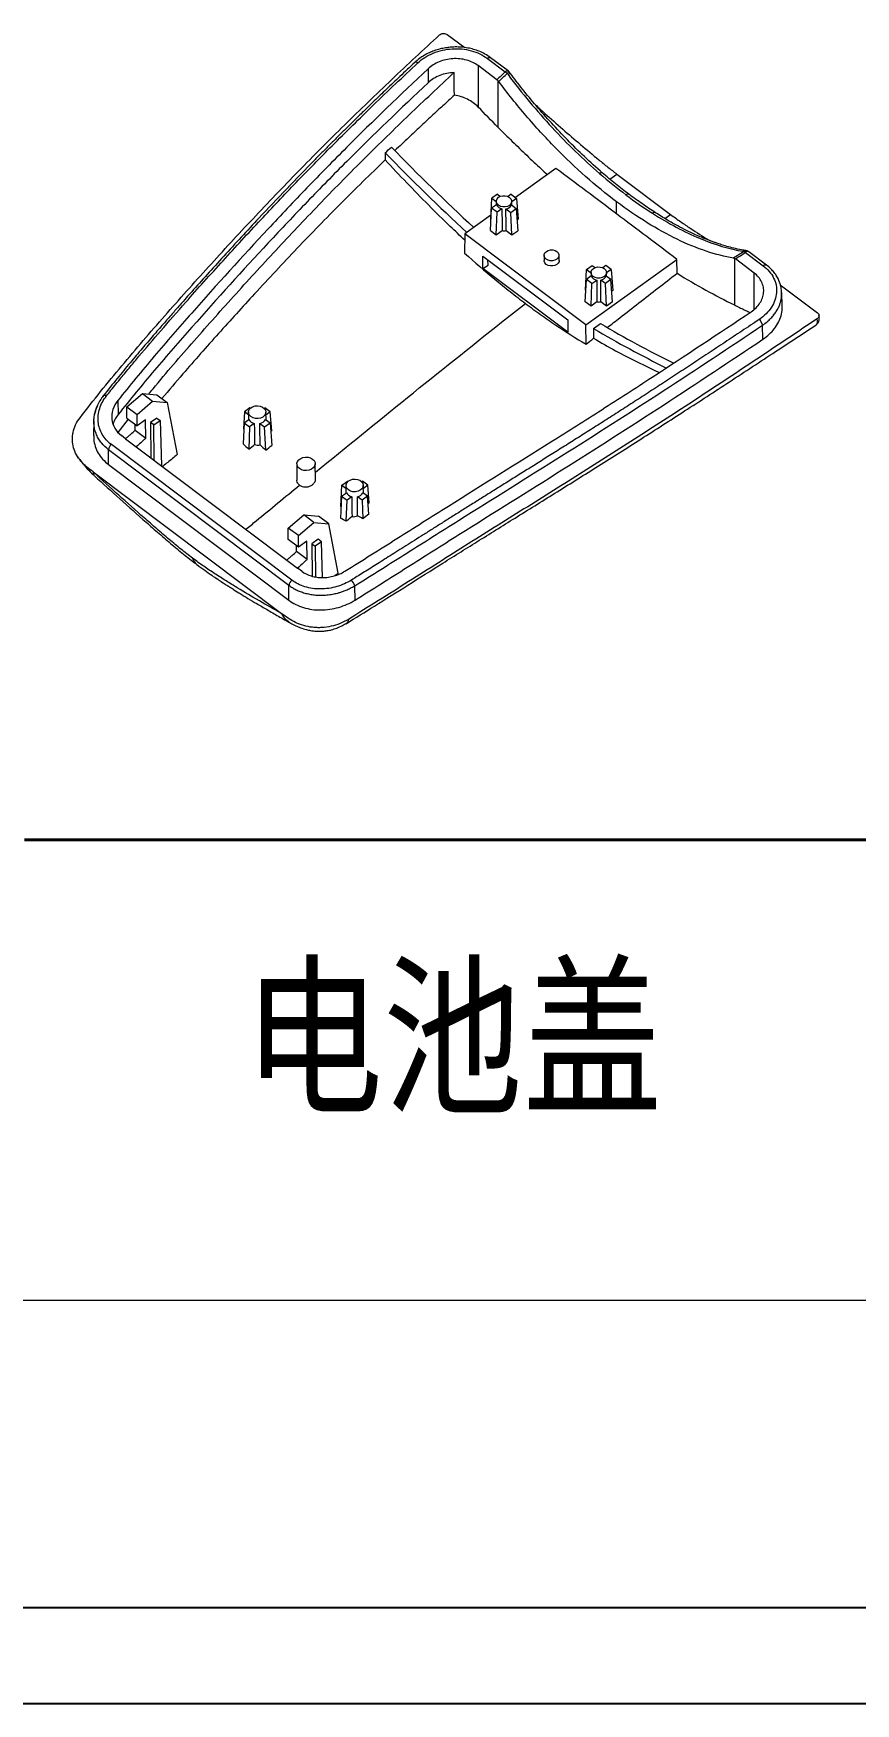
# Model space of a CAD drawing. Header units: inches. Extents: x 1474 to 3696, y 573 to 1061.
# Drawn here: x 3265.2 to 3324.8, y 573 to 694.2 of the extents above; entities that cross this region are included whole.
import ezdxf

# ---------------------------------------------------------------- set-up
doc = ezdxf.new("R2010")
doc.units = ezdxf.units.IN
doc.layers.add('文字', color=81, linetype='Continuous')
doc.layers.add('粗实线', color=7, linetype='Continuous', lineweight=30)
doc.layers.add('细实线', color=3, linetype='Continuous', lineweight=9)
doc.styles.add('宋体', font='', dxfattribs={"width": 0.8, "height": 3.5})
doc.styles.get('宋体').set_extended_font_data('SimSun')

msp = doc.modelspace()

# ---------------------------------------------------------------- linework, layer by layer
at = {"color": 7, "linetype": 'Continuous', "lineweight": 15}
for p, q in [((3295.191, 694.108), (3296.454, 693.159)), ((3298.102, 692.375), (3299.389, 691.407)), ((3299.619, 691.463), (3298.332, 692.43)), ((3293.793, 691.62), (3293.813, 690.615)), ((3298.796, 690.828), (3297.436, 691.851)), ((3297.436, 691.851), (3297.439, 688.84)), ((3299.754, 691.307), (3299.688, 691.395)), ((3298.865, 690.766), (3298.869, 687.38)), ((3290.681, 685.526), (3290.682, 685.008)), ((3303.075, 684.391), (3300.133, 682.273)), ((3307.494, 683.981), (3311.397, 681.046)), ((3298.327, 679.882), (3298.411, 681.5)), ((3298.343, 680.715), (3298.425, 682.227)), ((3298.765, 681.754), (3298.411, 681.5)), ((3298.802, 681.206), (3298.411, 681.5)), ((3298.827, 682.516), (3298.425, 682.227)), ((3298.425, 682.227), (3298.748, 681.985)), ((3298.748, 681.999), (3298.747, 681.741)), ((3299.155, 681.46), (3298.802, 681.206)), ((3298.827, 682.516), (3299.036, 682.359)), ((3299.448, 681.459), (3299.792, 681.2)), ((3299.817, 682.511), (3299.599, 682.354)), ((3299.792, 681.2), (3300.193, 681.489)), ((3299.817, 682.511), (3300.207, 682.217)), ((3299.85, 681.748), (3300.193, 681.489)), ((3299.874, 681.729), (3299.868, 682.01)), ((3300.207, 682.217), (3299.869, 681.974)), ((3300.193, 681.489), (3300.308, 679.871)), ((3300.207, 682.217), (3300.324, 680.704)), ((3307.471, 681.093), (3307.471, 681.977)), ((3298.358, 680.997), (3296.463, 679.633)), ((3298.343, 680.715), (3298.369, 680.695)), ((3298.745, 679.568), (3298.802, 681.206)), ((3299.878, 679.561), (3299.792, 681.2)), ((3300.253, 680.652), (3300.324, 680.704)), ((3296.463, 679.633), (3296.452, 678.25)), ((3305.245, 673.031), (3296.463, 679.633)), ((3298.327, 679.882), (3298.745, 679.568)), ((3298.745, 679.568), (3299.177, 679.878)), ((3299.458, 679.877), (3299.878, 679.561)), ((3299.878, 679.561), (3300.308, 679.871)), ((3297.781, 678.022), (3303.929, 673.401)), ((3297.782, 677.115), (3297.781, 678.022)), ((3298.147, 677.378), (3298.144, 677.75)), ((3302.219, 678.081), (3302.223, 677.702)), ((3303.308, 677.713), (3303.304, 678.092)), ((3305.245, 673.031), (3311.857, 677.789)), ((3311.867, 676.779), (3311.857, 677.789)), ((3316.027, 677.865), (3316.031, 674.478)), ((3317.457, 676.799), (3316.097, 677.822)), ((3316.837, 678.291), (3318.124, 677.323)), ((3316.914, 678.412), (3316.852, 678.422)), ((3318.354, 677.379), (3317.067, 678.346)), ((3297.782, 677.115), (3298.147, 677.378)), ((3303.93, 672.493), (3297.782, 677.115)), ((3305.222, 675.543), (3305.305, 677.056)), ((3305.644, 676.582), (3305.291, 676.328)), ((3305.305, 677.056), (3305.706, 677.345)), ((3305.305, 677.056), (3305.627, 676.814)), ((3305.627, 676.827), (3305.627, 676.57)), ((3305.706, 677.345), (3305.915, 677.188)), ((3306.696, 677.339), (3306.478, 677.182)), ((3307.087, 677.046), (3306.696, 677.339)), ((3307.073, 676.318), (3306.729, 676.576)), ((3306.754, 676.558), (3306.747, 676.839)), ((3307.087, 677.046), (3306.748, 676.802)), ((3307.087, 677.046), (3307.204, 675.532)), ((3305.206, 674.711), (3305.291, 676.328)), ((3305.249, 675.523), (3305.222, 675.543)), ((3305.681, 676.035), (3305.291, 676.328)), ((3305.625, 674.396), (3305.681, 676.035)), ((3305.681, 676.035), (3306.035, 676.289)), ((3306.671, 676.029), (3306.327, 676.287)), ((3307.073, 676.318), (3306.671, 676.029)), ((3306.757, 674.39), (3306.671, 676.029)), ((3307.187, 674.699), (3307.073, 676.318)), ((3307.204, 675.532), (3307.132, 675.481)), ((3319.361, 675.939), (3322.066, 673.905)), ((3319.498, 674.392), (3319.462, 675.387)), ((3305.625, 674.396), (3305.206, 674.711)), ((3306.056, 674.707), (3305.625, 674.396)), ((3306.757, 674.39), (3306.337, 674.705)), ((3307.187, 674.699), (3306.757, 674.39)), ((3303.929, 673.401), (3303.93, 672.493)), ((3305.259, 671.629), (3305.245, 673.031)), ((3305.81, 672.762), (3306.312, 673.123)), ((3318.097, 671.992), (3318.07, 673.011)), ((3305.81, 672.762), (3305.811, 672.061)), ((3271.94, 667.089), (3273.059, 668.047)), ((3273.059, 668.047), (3273.79, 667.497)), ((3273.059, 668.047), (3274.122, 667.956)), ((3271.279, 667.536), (3271.3, 666.52)), ((3271.94, 667.089), (3272.672, 666.539)), ((3271.941, 666.265), (3271.94, 667.089)), ((3272.672, 666.539), (3273.79, 667.497)), ((3273.79, 667.497), (3274.872, 667.392)), ((3274.122, 667.956), (3274.872, 667.392)), ((3274.872, 667.392), (3275.593, 663.616)), ((3280.866, 667.013), (3280.464, 666.724)), ((3280.902, 666.985), (3280.866, 667.013)), ((3281.904, 666.97), (3281.955, 667.006)), ((3282.345, 666.713), (3281.955, 667.006)), ((3269.539, 666.062), (3269.523, 665.006)), ((3271.297, 665.219), (3272.049, 666.184)), ((3271.941, 666.265), (3272.688, 665.703)), ((3272.545, 665.389), (3272.544, 665.812)), ((3272.688, 665.703), (3272.672, 666.539)), ((3273.291, 666.136), (3272.688, 665.703)), ((3273.317, 664.809), (3273.291, 666.136)), ((3274.114, 666.272), (3273.662, 665.947)), ((3273.662, 665.947), (3273.687, 663.382)), ((3273.893, 665.773), (3273.662, 665.947)), ((3273.893, 665.773), (3274.345, 666.098)), ((3273.918, 663.208), (3273.893, 665.773)), ((3274.114, 666.272), (3274.345, 666.098)), ((3274.345, 666.098), (3274.438, 662.817)), ((3280.449, 665.923), (3280.369, 664.409)), ((3280.464, 666.724), (3280.397, 665.487)), ((3280.449, 665.923), (3280.793, 666.171)), ((3280.449, 665.923), (3280.839, 665.63)), ((3280.762, 666.5), (3280.464, 666.724)), ((3280.763, 666.695), (3280.761, 666.148)), ((3280.839, 665.63), (3280.783, 664.004)), ((3281.183, 665.877), (3280.839, 665.63)), ((3281.593, 665.875), (3281.928, 665.623)), ((3281.928, 665.623), (3282.329, 665.912)), ((3282.017, 663.932), (3281.928, 665.623)), ((3281.995, 666.164), (3282.329, 665.912)), ((3282.036, 666.133), (3282.023, 666.708)), ((3282.345, 666.713), (3282.028, 666.485)), ((3282.329, 665.912), (3282.445, 664.281)), ((3282.45, 665.346), (3282.345, 666.713)), ((3271.844, 664.767), (3271.538, 664.997)), ((3271.844, 664.767), (3272.617, 664.187)), ((3272.545, 665.389), (3273.317, 664.809)), ((3280.397, 665.487), (3280.424, 665.46)), ((3282.45, 665.346), (3282.374, 665.285)), ((3270.599, 662.891), (3270.608, 663.971)), ((3283.702, 654.127), (3270.608, 663.971)), ((3283.905, 654.504), (3270.811, 664.347)), ((3272.617, 664.187), (3283.554, 655.965)), ((3269.481, 662.366), (3283.16, 652.082)), ((3269.496, 662.351), (3269.481, 662.366)), ((3270.599, 662.891), (3283.693, 653.047)), ((3284.276, 662.945), (3284.273, 661.765)), ((3285.632, 661.848), (3285.606, 662.959)), ((3287.453, 659.845), (3287.539, 661.405)), ((3287.523, 660.605), (3287.868, 660.852)), ((3287.539, 661.405), (3287.94, 661.694)), ((3287.539, 661.405), (3287.837, 661.181)), ((3287.837, 661.377), (3287.836, 660.83)), ((3287.94, 661.694), (3287.976, 661.667)), ((3289.029, 661.688), (3288.979, 661.652)), ((3289.419, 661.395), (3289.029, 661.688)), ((3289.404, 660.594), (3289.069, 660.846)), ((3289.111, 660.815), (3289.097, 661.39)), ((3289.419, 661.395), (3289.102, 661.167)), ((3289.519, 660.109), (3289.419, 661.395)), ((3287.523, 660.605), (3287.439, 659)), ((3287.483, 659.828), (3287.453, 659.845)), ((3287.523, 660.605), (3287.914, 660.311)), ((3287.861, 658.778), (3287.914, 660.311)), ((3288.258, 660.559), (3287.914, 660.311)), ((3289.002, 660.305), (3288.668, 660.557)), ((3289.404, 660.594), (3289.002, 660.305)), ((3289.002, 660.305), (3289.073, 658.965)), ((3289.495, 659.305), (3289.404, 660.594)), ((3289.519, 660.109), (3289.443, 660.048)), ((3283.65, 658.287), (3284.768, 659.244)), ((3284.382, 657.737), (3285.5, 658.694)), ((3285.5, 658.694), (3284.768, 659.244)), ((3284.768, 659.244), (3285.832, 659.153)), ((3285.5, 658.694), (3286.582, 658.589)), ((3286.582, 658.589), (3285.832, 659.153)), ((3287.263, 655.017), (3286.582, 658.589)), ((3284.382, 657.737), (3283.65, 658.287)), ((3283.651, 657.462), (3283.65, 658.287)), ((3284.398, 656.901), (3283.651, 657.462)), ((3284.398, 656.901), (3284.382, 657.737)), ((3285.001, 657.334), (3284.398, 656.901)), ((3285.026, 656.006), (3285.001, 657.334)), ((3285.824, 657.469), (3285.371, 657.144)), ((3285.371, 657.144), (3285.395, 654.793)), ((3285.371, 657.144), (3285.603, 656.971)), ((3286.054, 657.296), (3285.603, 656.971)), ((3286.054, 657.296), (3285.824, 657.469)), ((3286.128, 654.693), (3286.054, 657.296)), ((3283.554, 655.965), (3284.326, 655.384)), ((3284.254, 656.586), (3284.254, 657.009)), ((3285.026, 656.006), (3284.254, 656.586)), ((3285.603, 656.971), (3285.625, 654.738)), ((3284.633, 655.154), (3284.326, 655.384)), ((3287.039, 654.834), (3287.263, 655.017)), ((3283.693, 653.047), (3283.702, 654.127)), ((3288.495, 653.055), (3288.47, 654.094)), ((3283.16, 652.082), (3283.147, 652.09))]:
    msp.add_line(p, q, dxfattribs=at)
at = {"color": 8, "linetype": 'Continuous', "lineweight": 15}
for p, q in [((3306.99, 683.618), (3307.494, 683.981)), ((3310.988, 680.752), (3311.397, 681.046)), ((3317.46, 674.158), (3317.457, 676.799))]:
    msp.add_line(p, q, dxfattribs=at)
for p, q in [((3035.603, 579.922), (3431.694, 579.922)), ((3024.897, 572.957), (3438.659, 572.957))]:
    msp.add_line(p, q)
at = {"color": 8, "linetype": 'Continuous', "lineweight": 15, "flags": 128}
for points in [[(3298.102, 692.375), (3298.153, 692.409), (3298.203, 692.434), (3298.249, 692.447), (3298.29, 692.447), (3298.324, 692.436), (3298.335, 692.428)], [(3293.051, 692.055), (3293.001, 692.083), (3292.953, 692.101), (3292.91, 692.109), (3292.872, 692.107), (3292.842, 692.095), (3292.831, 692.085)], [(3299.389, 691.407), (3299.44, 691.442), (3299.49, 691.466), (3299.536, 691.479), (3299.577, 691.48), (3299.611, 691.468), (3299.619, 691.463)], [(3306.235, 684.028), (3306.283, 684.059), (3306.328, 684.08), (3306.369, 684.092), (3306.403, 684.093), (3306.43, 684.084), (3306.446, 684.069)], [(3317.067, 678.346), (3317.059, 678.352), (3317.025, 678.363), (3316.984, 678.363), (3316.938, 678.35), (3316.888, 678.326), (3316.837, 678.291)], [(3318.124, 677.323), (3318.175, 677.358), (3318.224, 677.383), (3318.271, 677.395), (3318.312, 677.396), (3318.346, 677.384), (3318.356, 677.377)]]:
    msp.add_lwpolyline(points, dxfattribs=at)
at = {"color": 7, "linetype": 'Continuous', "lineweight": 15, "flags": 128}
for points in [[(3295.705, 689.706), (3295.699, 690.116), (3295.692, 690.527), (3295.686, 690.938), (3295.679, 691.348)], [(3298.906, 681.712), (3298.805, 681.817), (3298.754, 681.939), (3298.756, 682.068), (3298.813, 682.191), (3298.918, 682.294), (3299.061, 682.369), (3299.228, 682.408), (3299.403, 682.407), (3299.569, 682.366), (3299.709, 682.29), (3299.81, 682.185), (3299.862, 682.062), (3299.86, 681.933), (3299.803, 681.811), (3299.698, 681.707), (3299.555, 681.632), (3299.388, 681.594), (3299.212, 681.595), (3299.047, 681.635), (3298.906, 681.712)], [(3299.155, 681.46), (3299.16, 681.079), (3299.166, 680.698), (3299.171, 680.288), (3299.177, 679.878)], [(3299.458, 679.877), (3299.455, 680.272), (3299.453, 680.667), (3299.45, 681.063), (3299.448, 681.459)], [(3303.308, 677.713), (3303.3, 677.642), (3303.245, 677.523), (3303.143, 677.423), (3303.005, 677.35), (3302.842, 677.313), (3302.673, 677.314), (3302.512, 677.353), (3302.376, 677.427), (3302.278, 677.529), (3302.228, 677.648), (3302.223, 677.702)], [(3303.15, 678.367), (3303.248, 678.265), (3303.298, 678.146), (3303.296, 678.021), (3303.241, 677.903), (3303.139, 677.802), (3303.001, 677.73), (3302.838, 677.692), (3302.669, 677.693), (3302.508, 677.733), (3302.372, 677.807), (3302.274, 677.908), (3302.224, 678.027), (3302.227, 678.152), (3302.281, 678.271), (3302.383, 678.371), (3302.522, 678.444), (3302.684, 678.481), (3302.854, 678.48), (3303.014, 678.441), (3303.15, 678.367)], [(3305.786, 676.54), (3305.685, 676.645), (3305.633, 676.768), (3305.635, 676.897), (3305.692, 677.019), (3305.797, 677.123), (3305.94, 677.198), (3306.107, 677.236), (3306.283, 677.235), (3306.448, 677.195), (3306.589, 677.118), (3306.69, 677.013), (3306.741, 676.89), (3306.739, 676.762), (3306.683, 676.639), (3306.578, 676.536), (3306.434, 676.461), (3306.267, 676.422), (3306.092, 676.423), (3305.926, 676.464), (3305.786, 676.54)], [(3306.035, 676.289), (3306.04, 675.907), (3306.045, 675.526), (3306.051, 675.116), (3306.056, 674.707)], [(3306.337, 674.705), (3306.335, 675.1), (3306.332, 675.495), (3306.33, 675.891), (3306.327, 676.287)], [(3270.454, 667.875), (3270.401, 667.898), (3270.351, 667.912), (3270.307, 667.918), (3270.269, 667.915), (3270.24, 667.903), (3270.22, 667.883), (3270.21, 667.855), (3270.211, 667.821)], [(3280.941, 666.373), (3280.832, 666.484), (3280.772, 666.615), (3280.768, 666.753), (3280.819, 666.886), (3280.921, 667.002), (3281.065, 667.092), (3281.238, 667.146), (3281.425, 667.16), (3281.609, 667.134), (3281.774, 667.068), (3281.905, 666.97), (3281.99, 666.847), (3282.023, 666.711), (3281.999, 666.574), (3281.921, 666.448), (3281.797, 666.344), (3281.637, 666.272), (3281.455, 666.237), (3281.267, 666.243), (3281.091, 666.29), (3280.941, 666.373)], [(3281.183, 665.877), (3281.189, 665.446), (3281.195, 665.015), (3281.199, 664.679), (3281.204, 664.344)], [(3281.603, 664.32), (3281.6, 664.764), (3281.598, 665.209), (3281.595, 665.542), (3281.593, 665.875)], [(3284.465, 662.604), (3284.353, 662.716), (3284.29, 662.847), (3284.279, 662.986), (3284.322, 663.122), (3284.415, 663.243), (3284.55, 663.341), (3284.718, 663.407), (3284.903, 663.435), (3285.092, 663.424), (3285.268, 663.375), (3285.418, 663.29), (3285.529, 663.178), (3285.593, 663.048), (3285.604, 662.909), (3285.561, 662.773), (3285.468, 662.651), (3285.332, 662.554), (3285.165, 662.488), (3284.979, 662.459), (3284.791, 662.47), (3284.614, 662.52), (3284.465, 662.604)], [(3288.016, 661.054), (3287.906, 661.166), (3287.847, 661.297), (3287.842, 661.435), (3287.894, 661.568), (3287.996, 661.684), (3288.14, 661.773), (3288.313, 661.828), (3288.5, 661.842), (3288.684, 661.815), (3288.849, 661.75), (3288.98, 661.651), (3289.065, 661.529), (3289.097, 661.393), (3289.074, 661.256), (3288.996, 661.13), (3288.872, 661.026), (3288.711, 660.953), (3288.529, 660.919), (3288.342, 660.925), (3288.165, 660.971), (3288.016, 661.054)], [(3288.258, 660.559), (3288.264, 660.128), (3288.269, 659.697), (3288.273, 659.405), (3288.277, 659.113)], [(3288.677, 659.172), (3288.674, 659.615), (3288.671, 660.058), (3288.669, 660.307), (3288.668, 660.557)]]:
    msp.add_lwpolyline(points, dxfattribs=at)
at = {"color": 7, "linetype": 'Continuous', "lineweight": 15}
for centre, radius, start, end in [((3299.001, 690.787), 0.733, 43.30115, 50.82065), ((3400.786, 792.542), 153.543, 224.18458, 227.27705), ((3401.328, 792.944), 153.6, 224.1584, 227.27668), ((3299.224, 681.958), 0.502, 203.95534, 262.17669), ((3299.382, 681.974), 0.52, 277.33088, 334.13971), ((3299.322, 680.65), 0.785, 259.37711, 279.97042), ((3316.527, 677.969), 0.447, 46.03565, 55.61972), ((3306.103, 676.786), 0.502, 203.95534, 262.17669), ((3306.261, 676.803), 0.52, 277.33088, 334.13971), ((3306.201, 675.478), 0.785, 259.37711, 279.97042), ((3347.886, 743.733), 81.94, 239.51108, 243.73455), ((3317.304, 672.847), 0.783, 12.11709, 47.9867), ((3347.761, 744.069), 82.732, 239.53101, 243.69715), ((3281.297, 666.434), 0.568, 207.62103, 258.511), ((3281.482, 666.454), 0.589, 280.91561, 330.55498), ((3271.185, 663.903), 0.58, 130.06944, 173.32667), ((3288.371, 661.116), 0.568, 207.62103, 258.511), ((3288.556, 661.135), 0.589, 280.91561, 330.55498), ((3284.279, 654.06), 0.58, 130.06944, 173.32667), ((3287.342, 653.728), 1.186, 18.00679, 41.166)]:
    msp.add_arc(centre, radius, start, end, dxfattribs=at)
at = {"color": 8, "linetype": 'Continuous', "lineweight": 15}
for centre, radius, start, end in [((3310.22, 680.985), 0.205, 66.74319, 132.62494), ((3269.763, 662.285), 0.275, 166.09941, 228.40597), ((3284.783, 652.987), 1.866, 208.73413, 239.85957)]:
    msp.add_arc(centre, radius, start, end, dxfattribs=at)
at = {"color": 7, "linetype": 'Continuous', "lineweight": 15}
for points, knots in [([(3268.535, 666.298), (3269.517, 667.577), (3270.53, 668.827), (3272.591, 671.287), (3273.638, 672.497), (3275.743, 674.892), (3276.802, 676.077), (3278.934, 678.424), (3280.008, 679.587), (3282.175, 681.896), (3283.269, 683.041), (3285.483, 685.308), (3286.603, 686.43), (3288.864, 688.65), (3290.006, 689.749), (3292.306, 691.926), (3293.463, 693.006), (3294.627, 694.076)], [0, 0, 0, 0, 0.125, 0.125, 0.25, 0.25, 0.375, 0.375, 0.5, 0.5, 0.625, 0.625, 0.75, 0.75, 0.875, 0.875, 1, 1, 1, 1]), ([(3294.627, 694.076), (3294.697, 694.14), (3294.8, 694.179), (3295.01, 694.191), (3295.117, 694.164), (3295.191, 694.108)], [0, 0, 0, 0, 0.5, 0.5, 1, 1, 1, 1]), ([(3298.335, 692.428), (3298.203, 692.519), (3297.948, 692.695), (3297.524, 692.893), (3297.108, 693.037), (3296.669, 693.14), (3296.222, 693.198), (3295.785, 693.211), (3295.403, 693.191), (3295.037, 693.143), (3294.649, 693.063), (3294.258, 692.944), (3293.878, 692.789), (3293.521, 692.604), (3293.16, 692.373), (3292.944, 692.185), (3292.832, 692.087)], [0, 0, 0, 0, 0.0871486, 0.1680411, 0.2427132, 0.3112563, 0.3930652, 0.4640188, 0.524196, 0.5791412, 0.643263, 0.7173356, 0.7794875, 0.8472747, 0.9207783, 1, 1, 1, 1]), ([(3293.051, 692.055), (3293.36, 692.345), (3293.744, 692.586), (3294.597, 692.935), (3295.067, 693.042), (3296.014, 693.101), (3296.491, 693.055), (3297.37, 692.815), (3297.772, 692.623), (3298.102, 692.375)], [0, 0, 0, 0, 0.25, 0.25, 0.5, 0.5, 0.75, 0.75, 1, 1, 1, 1]), ([(3297.436, 691.851), (3297.315, 691.941), (3297.184, 692.02), (3296.901, 692.155), (3296.748, 692.212), (3296.431, 692.298), (3296.268, 692.328), (3295.931, 692.361), (3295.758, 692.364), (3295.418, 692.342), (3295.248, 692.318), (3294.915, 692.242), (3294.755, 692.192), (3294.447, 692.066), (3294.299, 691.991), (3294.029, 691.82), (3293.905, 691.725), (3293.793, 691.62)], [0, 0, 0, 0, 0.125, 0.125, 0.25, 0.25, 0.375, 0.375, 0.5, 0.5, 0.625, 0.625, 0.75, 0.75, 0.875, 0.875, 1, 1, 1, 1]), ([(3292.831, 692.085), (3292.469, 691.745), (3291.778, 691.096), (3290.796, 690.161), (3289.916, 689.317), (3289.138, 688.562), (3288.459, 687.899), (3287.85, 687.298), (3287.28, 686.733), (3286.716, 686.17), (3286.154, 685.604), (3285.09, 684.525), (3283.535, 682.922), (3281.757, 681.041), (3280.235, 679.403), (3278.983, 678.038), (3277.785, 676.717), (3276.881, 675.708), (3276.222, 674.967), (3275.748, 674.432), (3275.19, 673.798), (3274.546, 673.061), (3273.823, 672.227), (3273.023, 671.294), (3272.15, 670.259), (3271.204, 669.116), (3270.559, 668.308), (3270.223, 667.887)], [0, 0, 0, 0, 0.0451232, 0.0861424, 0.1230572, 0.1558662, 0.1845687, 0.2091648, 0.2335473, 0.2573866, 0.2815205, 0.3059491, 0.3949806, 0.484352, 0.5412233, 0.598083, 0.6525949, 0.7030177, 0.7207606, 0.7422108, 0.7676317, 0.7970242, 0.8303899, 0.8670314, 0.907512, 0.951834, 1, 1, 1, 1]), ([(3270.454, 667.875), (3270.564, 668.013), (3270.912, 668.45), (3271.485, 669.156), (3272.163, 669.977), (3273.118, 671.117), (3274.457, 672.684), (3276.489, 675.003), (3278.912, 677.701), (3281.578, 680.594), (3284.215, 683.378), (3286.45, 685.658), (3288.324, 687.52), (3289.854, 689.014), (3291.424, 690.523), (3292.509, 691.544), (3293.051, 692.055)], [0, 0, 0, 0, 0.0157142, 0.0500266, 0.0814258, 0.1111735, 0.183431, 0.2667932, 0.3894824, 0.5121388, 0.6245285, 0.7380655, 0.8021486, 0.8645274, 0.9322645, 1, 1, 1, 1]), ([(3293.793, 691.62), (3291.794, 689.746), (3289.817, 687.843), (3286.909, 684.935), (3285.95, 683.957), (3284.048, 681.984), (3283.107, 680.988), (3280.305, 677.983), (3278.463, 675.953), (3275.728, 672.852), (3274.821, 671.81), (3273.028, 669.698), (3272.143, 668.627), (3271.279, 667.536)], [0, 0, 0, 0, 0.25, 0.25, 0.375, 0.375, 0.5, 0.5, 0.75, 0.75, 0.875, 0.875, 1, 1, 1, 1]), ([(3273.523, 668.007), (3273.628, 668.136), (3274.704, 669.457), (3276.818, 671.895), (3279.856, 675.306), (3282.928, 678.659), (3286.037, 681.944), (3289.203, 685.151), (3292.412, 688.284), (3294.59, 690.327), (3295.679, 691.348)], [0, 0, 0, 0, 0.015289, 0.1568656, 0.29845, 0.4400005, 0.5815495, 0.721027, 0.8605166, 1, 1, 1, 1]), ([(3295.679, 691.348), (3295.501, 691.341), (3295.326, 691.32), (3294.983, 691.249), (3294.813, 691.199), (3294.493, 691.073), (3294.342, 690.998), (3294.059, 690.823), (3293.929, 690.724), (3293.813, 690.615)], [0, 0, 0, 0, 0.25, 0.25, 0.5, 0.5, 0.75, 0.75, 1, 1, 1, 1]), ([(3299.599, 691.204), (3300.608, 689.858), (3301.684, 688.568), (3303.913, 686.158), (3305.065, 685.036), (3306.235, 684.028)], [0, 0, 0, 0, 0.5, 0.5, 1, 1, 1, 1]), ([(3299.686, 691.394), (3299.674, 691.41), (3299.655, 691.436), (3299.628, 691.454), (3299.618, 691.461)], [0, 0, 0, 0, 0.6209071, 1, 1, 1, 1]), ([(3306.439, 684.077), (3306.005, 684.462), (3305.152, 685.217), (3303.92, 686.433), (3302.758, 687.661), (3301.671, 688.897), (3300.67, 690.107), (3300.051, 690.919), (3299.754, 691.308)], [0, 0, 0, 0, 0.18506883, 0.36321255, 0.53440431, 0.69862114, 0.85586088, 1, 1, 1, 1]), ([(3293.813, 690.615), (3291.814, 688.741), (3289.837, 686.837), (3286.929, 683.929), (3285.97, 682.95), (3284.068, 680.976), (3283.127, 679.981), (3280.325, 676.974), (3278.483, 674.943), (3275.749, 671.841), (3274.842, 670.798), (3273.049, 668.684), (3272.164, 667.613), (3271.3, 666.52)], [0, 0, 0, 0, 0.25, 0.25, 0.375, 0.375, 0.5, 0.5, 0.75, 0.75, 0.875, 0.875, 1, 1, 1, 1]), ([(3307.471, 681.977), (3306.721, 682.54), (3305.975, 683.15), (3304.489, 684.464), (3303.755, 685.162), (3302.309, 686.639), (3301.604, 687.41), (3300.234, 689.008), (3299.57, 689.837), (3298.925, 690.696)], [0, 0, 0, 0, 0.25, 0.25, 0.5, 0.5, 0.75, 0.75, 1, 1, 1, 1]), ([(3295.705, 689.706), (3295.428, 689.452), (3294.873, 688.945), (3294.044, 688.179), (3293.218, 687.41), (3292.331, 686.58), (3291.723, 686.001), (3291.389, 685.683)], [0, 0, 0, 0, 0.1912842, 0.3825707, 0.5738646, 0.7651612, 1, 1, 1, 1]), ([(3297.439, 688.84), (3297.326, 688.955), (3297.204, 689.061), (3296.942, 689.253), (3296.8, 689.34), (3296.503, 689.489), (3296.35, 689.55), (3296.034, 689.648), (3295.87, 689.684), (3295.705, 689.706)], [0, 0, 0, 0, 0.25, 0.25, 0.5, 0.5, 0.75, 0.75, 1, 1, 1, 1]), ([(3301.596, 688.999), (3301.82, 688.795), (3302.474, 688.198), (3303.568, 687.237), (3304.877, 686.115), (3305.973, 685.193), (3306.852, 684.473), (3307.28, 684.145), (3307.494, 683.981)], [0, 0, 0, 0, 0.1133306, 0.3316288, 0.5510603, 0.7741287, 0.8871415, 1, 1, 1, 1]), ([(3298.869, 687.38), (3299.215, 687.035), (3299.908, 686.347), (3300.954, 685.338), (3301.804, 684.535), (3302.307, 684.082), (3302.457, 683.946)], [0, 0, 0, 0, 0.2915755, 0.5833074, 0.8756855, 1, 1, 1, 1]), ([(3290.682, 685.008), (3289.602, 683.957), (3287.441, 681.854), (3284.288, 678.603), (3281.341, 675.45), (3278.581, 672.405), (3276.335, 669.884), (3274.985, 668.283), (3274.481, 667.686)], [0, 0, 0, 0, 0.1915117, 0.3830543, 0.5746005, 0.7384422, 0.902281, 1, 1, 1, 1]), ([(3296.46, 679.191), (3296.108, 679.516), (3295.222, 680.337), (3293.819, 681.735), (3292.244, 683.349), (3291.203, 684.455), (3290.682, 685.008)], [0, 0, 0, 0, 0.17911125, 0.45171365, 0.72573207, 1, 1, 1, 1]), ([(3308.376, 682.515), (3308.053, 682.763), (3307.406, 683.257), (3306.762, 683.804), (3306.439, 684.077)], [0, 0, 0, 0, 0.4999415, 1, 1, 1, 1]), ([(3315.969, 677.884), (3315.332, 677.988), (3314.671, 678.154), (3313.302, 678.61), (3312.599, 678.898), (3311.16, 679.591), (3310.432, 679.994), (3308.962, 680.905), (3308.22, 681.414), (3307.471, 681.977)], [0, 0, 0, 0, 0.25, 0.25, 0.5, 0.5, 0.75, 0.75, 1, 1, 1, 1]), ([(3310.301, 681.174), (3309.985, 681.381), (3309.345, 681.8), (3308.701, 682.276), (3308.376, 682.515)], [0, 0, 0, 0, 0.4956311, 1, 1, 1, 1]), ([(3310.081, 681.136), (3311.244, 680.391), (3312.394, 679.782), (3314.605, 678.855), (3315.668, 678.537), (3316.665, 678.375)], [0, 0, 0, 0, 0.5, 0.5, 1, 1, 1, 1]), ([(3316.849, 678.424), (3316.653, 678.458), (3316.279, 678.525), (3315.745, 678.656), (3315.289, 678.786), (3314.93, 678.901), (3314.649, 678.997), (3314.409, 679.083), (3314.169, 679.174), (3313.876, 679.29), (3313.518, 679.44), (3313.068, 679.641), (3312.528, 679.9), (3311.883, 680.235), (3311.13, 680.656), (3310.589, 680.994), (3310.301, 681.174)], [0, 0, 0, 0, 0.0991883, 0.1883822, 0.2613643, 0.31812, 0.3586418, 0.3928381, 0.4298289, 0.4696151, 0.5270134, 0.592472, 0.6723795, 0.7669343, 0.8761418, 1, 1, 1, 1]), ([(3311.397, 681.046), (3311.645, 680.864), (3312.143, 680.5), (3313.07, 679.887), (3313.773, 679.431), (3314.224, 679.158), (3314.242, 679.147)], [0, 0, 0, 0, 0.24181848, 0.48416295, 0.97988167, 1, 1, 1, 1]), ([(3296.452, 678.25), (3297.181, 677.585), (3297.913, 676.953), (3299.014, 676.041), (3299.382, 675.743), (3300.118, 675.158), (3300.487, 674.872), (3300.856, 674.594)], [0, 0, 0, 0, 0.5, 0.5, 0.75, 0.75, 1, 1, 1, 1]), ([(3317.067, 678.344), (3317.065, 678.347), (3317.035, 678.377), (3316.979, 678.4), (3316.927, 678.407), (3316.914, 678.409)], [0, 0, 0, 0, 0.0650774, 0.7619015, 1, 1, 1, 1]), ([(3306.811, 672.843), (3307.114, 673.08), (3307.877, 673.677), (3309.101, 674.631), (3310.484, 675.707), (3311.406, 676.421), (3311.867, 676.779)], [0, 0, 0, 0, 0.1796558, 0.453101, 0.7265496, 1, 1, 1, 1]), ([(3311.867, 676.779), (3312.571, 676.347), (3313.27, 675.942), (3314.657, 675.18), (3315.345, 674.822), (3316.031, 674.478)], [0, 0, 0, 0, 0.5, 0.5, 1, 1, 1, 1]), ([(3317.245, 673.99), (3317.379, 674.079), (3317.499, 674.177), (3317.713, 674.389), (3317.807, 674.504), (3317.963, 674.744), (3318.024, 674.869), (3318.114, 675.126), (3318.142, 675.259), (3318.162, 675.521), (3318.155, 675.652), (3318.104, 675.912), (3318.061, 676.037), (3317.943, 676.278), (3317.866, 676.395), (3317.683, 676.61), (3317.578, 676.709), (3317.457, 676.799)], [0, 0, 0, 0, 0.125, 0.125, 0.25, 0.25, 0.375, 0.375, 0.5, 0.5, 0.625, 0.625, 0.75, 0.75, 0.875, 0.875, 1, 1, 1, 1]), ([(3318.124, 677.323), (3318.455, 677.075), (3318.713, 676.77), (3319.044, 676.1), (3319.115, 675.735), (3319.059, 675.005), (3318.932, 674.642), (3318.5, 673.976), (3318.196, 673.674), (3317.829, 673.429)], [0, 0, 0, 0, 0.25, 0.25, 0.5, 0.5, 0.75, 0.75, 1, 1, 1, 1]), ([(3319.455, 675.378), (3319.449, 675.499), (3319.431, 675.803), (3319.303, 676.191), (3319.12, 676.55), (3318.924, 676.834), (3318.674, 677.119), (3318.465, 677.289), (3318.356, 677.377)], [0, 0, 0, 0, 0.156918, 0.3947526, 0.5300722, 0.6760271, 0.8327539, 1, 1, 1, 1]), ([(3300.856, 674.594), (3301.225, 674.317), (3301.594, 674.049), (3302.33, 673.527), (3302.697, 673.272), (3303.798, 672.529), (3304.53, 672.061), (3305.259, 671.629)], [0, 0, 0, 0, 0.25, 0.25, 0.5, 0.5, 1, 1, 1, 1]), ([(3316.031, 674.478), (3316.15, 674.419), (3316.389, 674.302), (3316.747, 674.129), (3317.003, 674.005), (3317.14, 673.94), (3317.158, 673.932)], [0, 0, 0, 0, 0.317151, 0.6343136, 0.9515043, 1, 1, 1, 1]), ([(3318.097, 671.992), (3318.256, 672.109), (3318.574, 672.342), (3318.952, 672.76), (3319.244, 673.215), (3319.428, 673.697), (3319.508, 674.097), (3319.49, 674.329), (3319.484, 674.398)], [0, 0, 0, 0, 0.1843143, 0.3686334, 0.5535474, 0.7384605, 0.9228297, 1, 1, 1, 1]), ([(3287.754, 655.151), (3289.022, 655.938), (3290.279, 656.73), (3292.781, 658.31), (3294.027, 659.098), (3297.763, 661.446), (3300.249, 662.991), (3303.952, 665.319), (3305.182, 666.097), (3307.629, 667.661), (3308.846, 668.446), (3312.476, 670.811), (3314.868, 672.401), (3317.245, 673.99)], [0, 0, 0, 0, 0.125, 0.125, 0.25, 0.25, 0.5, 0.5, 0.625, 0.625, 0.75, 0.75, 1, 1, 1, 1]), ([(3287.849, 651.344), (3288.534, 651.769), (3290.037, 652.7), (3292.369, 654.169), (3294.902, 655.763), (3297.554, 657.423), (3300.326, 659.15), (3303.214, 660.948), (3306.205, 662.821), (3309.29, 664.774), (3312.46, 666.809), (3315.715, 668.928), (3318.898, 671.02), (3320.987, 672.397), (3321.968, 673.044)], [0, 0, 0, 0, 0.05810377, 0.12743698, 0.2001047, 0.27621099, 0.35592501, 0.43931289, 0.52638934, 0.61711916, 0.71140215, 0.80918363, 0.91035888, 1, 1, 1, 1]), ([(3322.035, 673.471), (3320.667, 672.555), (3319.294, 671.637), (3316.538, 669.802), (3315.155, 668.884), (3312.372, 667.054), (3310.973, 666.143), (3308.157, 664.33), (3306.74, 663.428), (3303.892, 661.631), (3302.461, 660.735), (3299.592, 658.941), (3298.154, 658.042), (3295.275, 656.23), (3293.835, 655.316), (3290.94, 653.485), (3289.484, 652.567), (3288.011, 651.657)], [0, 0, 0, 0, 0.125, 0.125, 0.25, 0.25, 0.375, 0.375, 0.5, 0.5, 0.625, 0.625, 0.75, 0.75, 0.875, 0.875, 1, 1, 1, 1]), ([(3317.829, 673.429), (3317.409, 673.148), (3316.577, 672.593), (3315.339, 671.768), (3314.124, 670.961), (3312.931, 670.173), (3311.761, 669.404), (3310.613, 668.654), (3309.488, 667.923), (3308.385, 667.211), (3307.306, 666.518), (3306.25, 665.843), (3305.218, 665.187), (3304.21, 664.55), (3303.227, 663.931), (3302.269, 663.329), (3301.336, 662.744), (3300.429, 662.177), (3299.548, 661.626), (3298.693, 661.091), (3297.865, 660.572), (3297.063, 660.07), (3296.288, 659.583), (3295.54, 659.112), (3294.819, 658.658), (3294.124, 658.219), (3293.456, 657.797), (3292.815, 657.391), (3292.201, 657.002), (3291.613, 656.631), (3291.052, 656.276), (3290.517, 655.939), (3290.009, 655.619), (3289.528, 655.316), (3289.073, 655.032), (3288.645, 654.764), (3288.369, 654.592), (3288.235, 654.509)], [0, 0, 0, 0, 0.0439913, 0.0870734, 0.1292464, 0.170511, 0.2108673, 0.2503155, 0.288856, 0.3264892, 0.3632151, 0.3990343, 0.433947, 0.4679534, 0.5010532, 0.5332482, 0.5645388, 0.5949247, 0.6244062, 0.6529824, 0.6806531, 0.7074179, 0.7332767, 0.758229, 0.7822742, 0.8054123, 0.8276426, 0.8489645, 0.8693782, 0.8888837, 0.9074813, 0.9251708, 0.9419523, 0.9578261, 0.9727919, 0.9868499, 1, 1, 1, 1]), ([(3288.47, 654.094), (3289.743, 654.885), (3291.004, 655.681), (3293.516, 657.268), (3294.766, 658.06), (3298.514, 660.417), (3301.009, 661.968), (3305.965, 665.085), (3308.423, 666.654), (3313.283, 669.82), (3315.685, 671.417), (3318.07, 673.011)], [0, 0, 0, 0, 0.125, 0.125, 0.25, 0.25, 0.5, 0.5, 0.75, 0.75, 1, 1, 1, 1]), ([(3322.009, 673.089), (3322.03, 673.105), (3322.103, 673.16), (3322.175, 673.324), (3322.21, 673.538), (3322.174, 673.689), (3322.16, 673.75)], [0, 0, 0, 0, 0.1312085, 0.4591226, 0.785464, 1, 1, 1, 1]), ([(3322.066, 673.905), (3322.141, 673.849), (3322.178, 673.768), (3322.166, 673.607), (3322.117, 673.526), (3322.035, 673.471)], [0, 0, 0, 0, 0.5, 0.5, 1, 1, 1, 1]), ([(3288.495, 653.055), (3289.767, 653.848), (3291.029, 654.645), (3293.54, 656.236), (3294.791, 657.029), (3298.541, 659.391), (3301.037, 660.944), (3305.994, 664.063), (3308.451, 665.632), (3313.309, 668.798), (3315.71, 670.395), (3318.097, 671.992)], [0, 0, 0, 0, 0.125, 0.125, 0.25, 0.25, 0.5, 0.5, 0.75, 0.75, 1, 1, 1, 1]), ([(3305.811, 672.061), (3306.342, 671.753), (3307.407, 671.137), (3308.983, 670.337), (3310.04, 669.824), (3310.567, 669.589), (3310.577, 669.585)], [0, 0, 0, 0, 0.3302098, 0.6613216, 0.9941534, 1, 1, 1, 1]), ([(3270.223, 667.887), (3270.099, 667.712), (3269.85, 667.362), (3269.637, 666.785), (3269.535, 666.384), (3269.545, 666.185), (3269.545, 666.182)], [0, 0, 0, 0, 0.3304922, 0.6620619, 0.9946068, 1, 1, 1, 1]), ([(3270.811, 664.347), (3270.535, 664.555), (3270.309, 664.807), (3269.983, 665.369), (3269.884, 665.679), (3269.821, 666.317), (3269.859, 666.646), (3270.064, 667.284), (3270.231, 667.593), (3270.454, 667.875)], [0, 0, 0, 0, 0.25, 0.25, 0.5, 0.5, 0.75, 0.75, 1, 1, 1, 1]), ([(3271.279, 667.536), (3271.117, 667.331), (3270.998, 667.113), (3270.849, 666.649), (3270.823, 666.417), (3270.869, 665.953), (3270.94, 665.734), (3271.177, 665.326), (3271.337, 665.149), (3271.538, 664.997)], [0, 0, 0, 0, 0.25, 0.25, 0.5, 0.5, 0.75, 0.75, 1, 1, 1, 1]), ([(3269.481, 662.366), (3269.321, 662.486), (3269.163, 662.607), (3268.865, 662.864), (3268.724, 663.001), (3268.477, 663.289), (3268.368, 663.442), (3268.187, 663.768), (3268.114, 663.942), (3268.014, 664.297), (3267.985, 664.479), (3267.976, 664.759), (3267.978, 664.854), (3267.995, 665.041), (3268.01, 665.135), (3268.069, 665.413), (3268.131, 665.598), (3268.301, 665.959), (3268.407, 666.133), (3268.535, 666.298)], [0, 0, 0, 0, 0.125, 0.125, 0.25, 0.25, 0.375, 0.375, 0.5, 0.5, 0.625, 0.625, 0.6875, 0.6875, 0.75, 0.75, 0.875, 0.875, 1, 1, 1, 1]), ([(3269.545, 666.062), (3269.542, 666.095), (3269.54, 666.135), (3269.544, 666.175), (3269.544, 666.181)], [0, 0, 0, 0, 0.84128679, 1, 1, 1, 1]), ([(3271.3, 666.52), (3271.228, 666.419), (3271.083, 666.213), (3270.967, 665.969), (3270.939, 665.832), (3270.935, 665.811)], [0, 0, 0, 0, 0.451943, 0.9168446, 1, 1, 1, 1]), ([(3269.537, 665.013), (3269.533, 664.918), (3269.522, 664.646), (3269.625, 664.21), (3269.836, 663.719), (3270.157, 663.266), (3270.452, 663.016), (3270.599, 662.891)], [0, 0, 0, 0, 0.1169584, 0.3339864, 0.550993, 0.7755035, 1, 1, 1, 1]), ([(3271.844, 664.767), (3271.907, 664.823), (3271.97, 664.879), (3272.033, 664.935), (3272.096, 664.991), (3272.158, 665.046), (3272.221, 665.102), (3272.329, 665.198), (3272.437, 665.294), (3272.545, 665.389)], [0, 0, 0, 0, 0.0003816722, 0.0003816722, 0.0003816722, 0.0007633444, 0.0007633444, 0.0007633444, 0.0014190171, 0.0014190171, 0.0014190171, 0.0014190171]), ([(3273.317, 664.809), (3273.254, 664.753), (3273.191, 664.697), (3273.128, 664.642), (3273.066, 664.586), (3273.003, 664.53), (3272.94, 664.474), (3272.832, 664.379), (3272.725, 664.283), (3272.617, 664.187)], [0, 0, 0, 0, 0.0003816722, 0.0003816722, 0.0003816722, 0.0007633444, 0.0007633444, 0.0007633444, 0.0014190171, 0.0014190171, 0.0014190171, 0.0014190171]), ([(3268.372, 663.451), (3268.377, 663.443), (3268.397, 663.412), (3268.424, 663.378), (3268.444, 663.354)], [0, 0, 0, 0, 0.2578845, 1, 1, 1, 1]), ([(3268.512, 663.265), (3268.592, 663.158), (3268.79, 662.894), (3269.163, 662.479), (3269.448, 662.207), (3269.589, 662.072)], [0, 0, 0, 0, 0.2557396, 0.6319741, 1, 1, 1, 1]), ([(3275.593, 663.616), (3275.479, 663.523), (3275.25, 663.336), (3274.907, 663.055), (3274.668, 662.858), (3274.543, 662.756), (3274.532, 662.747)], [0, 0, 0, 0, 0.3232085, 0.6464187, 0.969634, 1, 1, 1, 1]), ([(3276.699, 656.104), (3276.42, 656.314), (3276.14, 656.531), (3275.583, 656.977), (3275.303, 657.209), (3274.712, 657.71), (3274.404, 657.974), (3273.795, 658.5), (3273.492, 658.764), (3272.581, 659.565), (3271.966, 660.114), (3270.734, 661.224), (3270.117, 661.785), (3269.496, 662.351)], [0, 0, 0, 0, 0.125, 0.125, 0.25, 0.25, 0.375, 0.375, 0.5, 0.5, 0.75, 0.75, 1, 1, 1, 1]), ([(3269.581, 662.08), (3270.198, 661.519), (3271.447, 660.382), (3273.013, 658.983), (3274.277, 657.883), (3275.222, 657.072), (3276.149, 656.301), (3276.747, 655.846), (3277.039, 655.624)], [0, 0, 0, 0, 0.2475283, 0.5009319, 0.6275841, 0.7542298, 0.8800811, 1, 1, 1, 1]), ([(3284.466, 661.399), (3284.419, 661.443), (3284.326, 661.532), (3284.269, 661.667), (3284.279, 661.746), (3284.281, 661.765)], [0, 0, 0, 0, 0.4325084, 0.8649464, 1, 1, 1, 1]), ([(3284.466, 661.399), (3284.524, 661.364), (3284.641, 661.293), (3284.864, 661.257), (3285.095, 661.279), (3285.31, 661.36), (3285.489, 661.49), (3285.598, 661.653), (3285.644, 661.781), (3285.63, 661.843), (3285.629, 661.848)], [0, 0, 0, 0, 0.1398551, 0.2796874, 0.4201756, 0.5618539, 0.7042606, 0.8466165, 0.9884136, 1, 1, 1, 1]), ([(3283.147, 652.09), (3282.617, 652.389), (3282.087, 652.689), (3281.022, 653.307), (3280.487, 653.621), (3279.681, 654.111), (3279.411, 654.278), (3278.864, 654.622), (3278.586, 654.798), (3278.046, 655.148), (3277.785, 655.321), (3277.253, 655.694), (3276.979, 655.894), (3276.699, 656.104)], [0, 0, 0, 0, 0.25, 0.25, 0.5, 0.5, 0.625, 0.625, 0.75, 0.75, 0.875, 0.875, 1, 1, 1, 1]), ([(3283.554, 655.965), (3283.617, 656.02), (3283.68, 656.076), (3283.742, 656.132), (3283.805, 656.188), (3283.868, 656.244), (3283.931, 656.299), (3284.039, 656.395), (3284.146, 656.491), (3284.254, 656.586)], [0, 0, 0, 0, 0.0003816722, 0.0003816722, 0.0003816722, 0.0007633444, 0.0007633444, 0.0007633444, 0.0014190171, 0.0014190171, 0.0014190171, 0.0014190171]), ([(3285.026, 656.006), (3284.963, 655.951), (3284.901, 655.895), (3284.838, 655.839), (3284.775, 655.783), (3284.712, 655.728), (3284.65, 655.672), (3284.542, 655.576), (3284.434, 655.48), (3284.326, 655.384)], [0, 0, 0, 0, 0.0003816722, 0.0003816722, 0.0003816722, 0.0007633444, 0.0007633444, 0.0007633444, 0.0014190171, 0.0014190171, 0.0014190171, 0.0014190171]), ([(3277.025, 655.633), (3277.213, 655.493), (3277.575, 655.223), (3278.076, 654.87), (3278.503, 654.582), (3278.845, 654.359), (3279.128, 654.177), (3279.405, 654), (3279.752, 653.782), (3280.201, 653.502), (3280.758, 653.163), (3281.404, 652.777), (3282.14, 652.346), (3282.963, 651.872), (3283.539, 651.547), (3283.842, 651.375)], [0, 0, 0, 0, 0.0756136, 0.146085, 0.20556, 0.2540286, 0.2913287, 0.3278808, 0.374974, 0.4432635, 0.5259325, 0.6229562, 0.7343105, 0.860004, 1, 1, 1, 1]), ([(3284.633, 655.154), (3284.834, 655.003), (3285.065, 654.887), (3285.452, 654.768), (3285.585, 654.738), (3285.857, 654.699), (3285.997, 654.689), (3286.281, 654.69), (3286.422, 654.7), (3286.703, 654.74), (3286.844, 654.77), (3287.119, 654.849), (3287.252, 654.898), (3287.51, 655.011), (3287.635, 655.077), (3287.754, 655.151)], [0, 0, 0, 0, 0.25, 0.25, 0.375, 0.375, 0.5, 0.5, 0.625, 0.625, 0.75, 0.75, 0.875, 0.875, 1, 1, 1, 1]), ([(3283.702, 654.127), (3283.742, 654.098), (3283.821, 654.04), (3283.948, 653.958), (3284.082, 653.88), (3284.222, 653.807), (3284.369, 653.739), (3284.522, 653.676), (3284.682, 653.619), (3284.848, 653.568), (3285.02, 653.523), (3285.197, 653.485), (3285.379, 653.455), (3285.566, 653.432), (3285.758, 653.417), (3285.953, 653.41), (3286.152, 653.411), (3286.354, 653.421), (3286.558, 653.441), (3286.764, 653.469), (3286.956, 653.504), (3287.149, 653.547), (3287.353, 653.602), (3287.592, 653.678), (3287.864, 653.782), (3288.165, 653.918), (3288.365, 654.033), (3288.47, 654.094)], [0, 0, 0, 0, 0.0320926, 0.0646674, 0.0977001, 0.1311672, 0.1650717, 0.1994251, 0.2342395, 0.2695238, 0.305265, 0.3414465, 0.3780681, 0.4151343, 0.4526512, 0.4906244, 0.5290453, 0.5679031, 0.6072035, 0.6469524, 0.6871534, 0.7196284, 0.7599852, 0.808188, 0.8642371, 0.9281931, 1, 1, 1, 1]), ([(3288.235, 654.509), (3287.908, 654.305), (3287.544, 654.144), (3286.783, 653.924), (3286.385, 653.866), (3285.603, 653.862), (3285.218, 653.916), (3284.507, 654.134), (3284.181, 654.296), (3283.905, 654.504)], [0, 0, 0, 0, 0.25, 0.25, 0.5, 0.5, 0.75, 0.75, 1, 1, 1, 1]), ([(3283.693, 653.047), (3283.848, 652.931), (3284.014, 652.829), (3284.369, 652.652), (3284.558, 652.577), (3284.955, 652.455), (3285.159, 652.411), (3285.577, 652.351), (3285.793, 652.337), (3286.229, 652.339), (3286.446, 652.356), (3286.878, 652.419), (3287.096, 652.466), (3287.519, 652.589), (3287.724, 652.664), (3288.12, 652.839), (3288.312, 652.941), (3288.495, 653.055)], [0, 0, 0, 0, 0.125, 0.125, 0.25, 0.25, 0.375, 0.375, 0.5, 0.5, 0.625, 0.625, 0.75, 0.75, 0.875, 0.875, 1, 1, 1, 1]), ([(3288.011, 651.657), (3287.82, 651.539), (3287.62, 651.439), (3287.201, 651.27), (3286.98, 651.202), (3286.535, 651.103), (3286.311, 651.073), (3285.972, 651.054), (3285.858, 651.053), (3285.634, 651.06), (3285.523, 651.067), (3285.195, 651.105), (3284.981, 651.147), (3284.567, 651.267), (3284.37, 651.342), (3283.997, 651.52), (3283.819, 651.622), (3283.481, 651.844), (3283.32, 651.962), (3283.16, 652.082)], [0, 0, 0, 0, 0.125, 0.125, 0.25, 0.25, 0.375, 0.375, 0.4375, 0.4375, 0.5, 0.5, 0.625, 0.625, 0.75, 0.75, 0.875, 0.875, 1, 1, 1, 1]), ([(3283.828, 651.384), (3283.95, 651.317), (3284.184, 651.191), (3284.565, 651.034), (3284.922, 650.921), (3285.229, 650.855), (3285.472, 650.819), (3285.686, 650.8), (3285.909, 650.793), (3286.172, 650.8), (3286.473, 650.833), (3286.82, 650.904), (3287.191, 651.023), (3287.509, 651.157), (3287.688, 651.272), (3287.742, 651.306)], [0, 0, 0, 0, 0.1001354, 0.1903976, 0.3024835, 0.3819073, 0.4336234, 0.486513, 0.5372114, 0.5938671, 0.6748439, 0.7538124, 0.8474459, 0.9542625, 1, 1, 1, 1]), ([(3287.848, 651.345), (3287.838, 651.337), (3287.808, 651.316), (3287.771, 651.306), (3287.746, 651.299)], [0, 0, 0, 0, 0.3515306, 1, 1, 1, 1])]:
    msp.add_open_spline(points, degree=3, knots=knots, dxfattribs=at)
for points in [[(3299.389, 691.407), (3299.191, 691.215), (3298.993, 691.021), (3298.796, 690.828)], [(3298.925, 690.696), (3299.127, 690.895), (3299.331, 691.092), (3299.534, 691.289)], [(3299.389, 691.407), (3299.402, 691.399), (3299.427, 691.384), (3299.452, 691.365), (3299.464, 691.355)], [(3299.534, 691.289), (3299.556, 691.261), (3299.577, 691.233), (3299.599, 691.204)], [(3298.796, 690.828), (3298.82, 690.81), (3298.843, 690.789), (3298.865, 690.766)], [(3298.865, 690.766), (3298.886, 690.744), (3298.906, 690.721), (3298.925, 690.696)], [(3298.869, 687.38), (3298.391, 687.862), (3297.914, 688.349), (3297.439, 688.84)], [(3290.681, 685.526), (3290.831, 685.664), (3290.982, 685.802), (3291.133, 685.939)], [(3307.471, 681.093), (3306.008, 682.194), (3304.542, 683.293), (3303.075, 684.391)], [(3306.235, 684.028), (3306.875, 683.476), (3307.519, 682.957), (3308.161, 682.474)], [(3308.161, 682.474), (3308.804, 681.991), (3309.445, 681.544), (3310.081, 681.136)], [(3311.857, 677.789), (3310.397, 678.891), (3308.935, 679.993), (3307.471, 681.093)], [(3316.727, 678.364), (3316.475, 678.204), (3316.222, 678.044), (3315.969, 677.884)], [(3315.969, 677.884), (3315.987, 677.881), (3316.007, 677.874), (3316.027, 677.865)], [(3316.027, 677.865), (3316.05, 677.854), (3316.073, 677.84), (3316.097, 677.822)], [(3316.097, 677.822), (3316.344, 677.978), (3316.591, 678.134), (3316.837, 678.291)], [(3316.665, 678.375), (3316.686, 678.371), (3316.707, 678.368), (3316.727, 678.364)], [(3316.727, 678.364), (3316.736, 678.361), (3316.752, 678.355), (3316.77, 678.344), (3316.779, 678.338)], [(3299.131, 673.226), (3299.704, 673.681), (3300.279, 674.138), (3300.856, 674.594)], [(3305.259, 671.629), (3305.443, 671.773), (3305.627, 671.917), (3305.811, 672.061)], [(3280.369, 664.409), (3280.507, 664.273), (3280.645, 664.138), (3280.783, 664.004)], [(3280.783, 664.004), (3280.923, 664.117), (3281.064, 664.23), (3281.204, 664.344)], [(3281.204, 664.344), (3281.332, 664.299), (3281.472, 664.291), (3281.603, 664.32)], [(3281.603, 664.32), (3281.741, 664.189), (3281.879, 664.06), (3282.017, 663.932)], [(3282.017, 663.932), (3282.159, 664.048), (3282.302, 664.165), (3282.445, 664.281)], [(3287.861, 658.778), (3287.72, 658.851), (3287.58, 658.925), (3287.439, 659)], [(3288.277, 659.113), (3288.138, 659.002), (3287.999, 658.89), (3287.861, 658.778)], [(3288.277, 659.113), (3288.406, 659.104), (3288.545, 659.124), (3288.677, 659.172)], [(3289.073, 658.965), (3288.941, 659.033), (3288.809, 659.102), (3288.677, 659.172)], [(3289.495, 659.305), (3289.355, 659.192), (3289.214, 659.079), (3289.073, 658.965)]]:
    msp.add_open_spline(points, degree=3, dxfattribs=at)
at = {"color": 8, "linetype": 'Continuous', "lineweight": 15}
for points, knots in [([(3299.686, 691.393), (3299.686, 691.394), (3299.686, 691.395), (3299.673, 691.388), (3299.65, 691.372), (3299.607, 691.342), (3299.564, 691.311), (3299.534, 691.289)], [0, 0, 0, 0, 0.1147844, 0.2816856, 0.4927839, 0.6556809, 1, 1, 1, 1]), ([(3299.751, 691.305), (3299.749, 691.305), (3299.746, 691.305), (3299.712, 691.284), (3299.666, 691.253), (3299.624, 691.223), (3299.599, 691.204)], [0, 0, 0, 0, 0.2931693, 0.5190263, 0.7125874, 1, 1, 1, 1]), ([(3308.371, 682.51), (3308.356, 682.521), (3308.323, 682.544), (3308.245, 682.526), (3308.189, 682.491), (3308.161, 682.474)], [0, 0, 0, 0, 0.3290583, 0.6773018, 1, 1, 1, 1]), ([(3316.852, 678.42), (3316.842, 678.422), (3316.814, 678.428), (3316.749, 678.421), (3316.698, 678.393), (3316.665, 678.375)], [0, 0, 0, 0, 0.1594934, 0.452267, 1, 1, 1, 1]), ([(3316.727, 678.364), (3316.761, 678.383), (3316.81, 678.41), (3316.874, 678.417), (3316.902, 678.412), (3316.914, 678.409)], [0, 0, 0, 0, 0.5508925, 0.8116394, 1, 1, 1, 1]), ([(3318.07, 673.011), (3318.184, 673.092), (3318.404, 673.247), (3318.676, 673.503), (3318.897, 673.755), (3319.048, 673.969), (3319.149, 674.139), (3319.216, 674.267), (3319.272, 674.39), (3319.318, 674.505), (3319.355, 674.614), (3319.385, 674.716), (3319.429, 674.898), (3319.466, 675.119), (3319.458, 675.308), (3319.455, 675.378)], [0, 0, 0, 0, 0.1314465, 0.2534219, 0.3658069, 0.4687478, 0.5233227, 0.574777, 0.6231204, 0.6683659, 0.7105088, 0.7495417, 0.7854639, 0.9196846, 1, 1, 1, 1]), ([(3285.621, 662.344), (3287.847, 664.157), (3292.347, 667.821), (3296.854, 671.412), (3299.131, 673.226)], [0, 0, 0, 0, 0.4949518, 1, 1, 1, 1]), ([(3321.965, 673.048), (3321.979, 673.058), (3322.033, 673.095), (3322.076, 673.219), (3322.05, 673.383), (3322.035, 673.471)], [0, 0, 0, 0, 0.141123, 0.5373094, 1, 1, 1, 1]), ([(3269.544, 666.181), (3269.549, 666.242), (3269.557, 666.337), (3269.574, 666.448), (3269.585, 666.508), (3269.591, 666.538), (3269.594, 666.553), (3269.596, 666.56), (3269.597, 666.564), (3269.597, 666.566), (3269.597, 666.567), (3269.598, 666.567), (3269.598, 666.567), (3269.598, 666.567), (3269.598, 666.567), (3269.598, 666.567), (3269.598, 666.567), (3269.598, 666.567), (3269.614, 666.643), (3269.661, 666.815), (3269.722, 667.002), (3269.777, 667.11), (3269.785, 667.125)], [0, 0, 0, 0, 0.1908089, 0.2973479, 0.3509186, 0.3777799, 0.3912297, 0.3979593, 0.4013254, 0.4030087, 0.4038504, 0.4042713, 0.4044817, 0.404587, 0.4046396, 0.4046659, 0.404679, 0.4046856, 0.4046922, 0.6415562, 0.9520929, 1, 1, 1, 1]), ([(3270.608, 663.971), (3270.431, 664.122), (3270.161, 664.355), (3269.895, 664.735), (3269.728, 665.053), (3269.61, 665.401), (3269.543, 665.741), (3269.544, 665.965), (3269.545, 666.062)], [0, 0, 0, 0, 0.2728312, 0.4170225, 0.565938, 0.7196123, 0.8782627, 1, 1, 1, 1]), ([(3280.587, 658.195), (3280.831, 658.399), (3282.123, 659.476), (3283.417, 660.538), (3284.466, 661.399)], [0, 0, 0, 0, 0.189278, 1, 1, 1, 1]), ([(3276.699, 656.104), (3276.741, 656.003), (3276.822, 655.807), (3276.969, 655.686), (3277.041, 655.627)], [0, 0, 0, 0, 0.5118787, 1, 1, 1, 1]), ([(3288.011, 651.657), (3287.998, 651.596), (3287.972, 651.473), (3287.908, 651.381), (3287.858, 651.351), (3287.848, 651.345)], [0, 0, 0, 0, 0.4426978, 0.8939488, 1, 1, 1, 1])]:
    msp.add_open_spline(points, degree=3, knots=knots, dxfattribs=at)
at = {"layer": '粗实线', "color": 7, "lineweight": 40}
msp.add_line((3431.694, 635.648), (3264.517, 635.648), dxfattribs=at)
at = {"layer": '细实线', "color": 7}
msp.add_line((3431.694, 602.213), (3180.928, 602.213), dxfattribs=at)

# ---------------------------------------------------------------- texts
at = {"layer": '文字', "color": 0, "insert": (3280.391, 626.027), "char_height": 9.2876, "width": 118.73868, "attachment_point": 1, "style": '宋体'}
msp.add_mtext('电池盖', dxfattribs=at)

doc.saveas('drawing.dxf')
